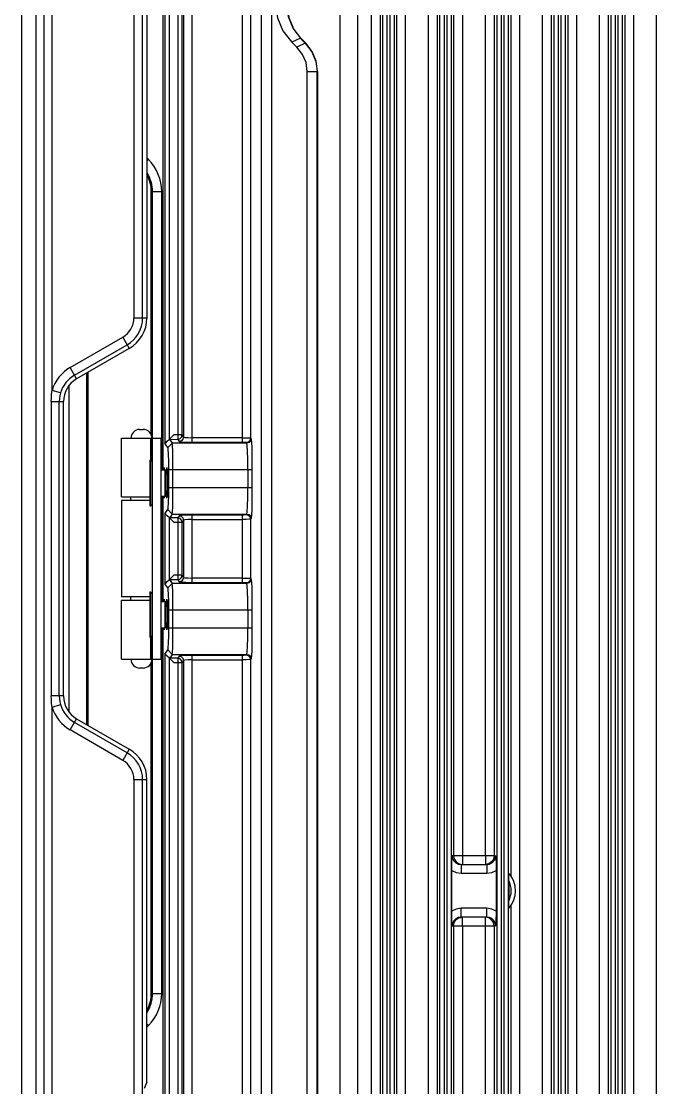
# Model space of a CAD drawing. Header units: millimetres. Extents: x -3132 to 28633, y 682 to 5849.
# Drawn here: x 7236.7 to 7309.1, y 2024.1 to 2145.7 of the extents above; entities that cross this region are included whole.
import ezdxf

# ---------------------------------------------------------------- set-up
doc = ezdxf.new("R2010")
doc.units = ezdxf.units.MM

msp = doc.modelspace()

# ---------------------------------------------------------------- linework, layer by layer
at = {"linetype": 'Continuous'}
for p, q in [((7238.395, 2695.146), (7238.395, 1715.92)), ((7236.728, 2694.147), (7236.728, 1716.919)), ((7239.312, 1716.961), (7239.312, 2694.105)), ((7264.034, 2601.516), (7264.034, 1908.046)), ((7265.26, 1906.961), (7265.26, 2601.516)), ((7273.028, 1903.696), (7273.028, 2507.35)), ((7276.593, 2492.424), (7276.593, 1918.625)), ((7277.587, 2492.424), (7277.587, 1918.642)), ((7275.028, 2489.792), (7275.028, 1921.274)), ((7277.874, 2485.962), (7277.874, 1925.104)), ((7278.373, 2485.962), (7278.373, 1925.104)), ((7253.082, 2313.519), (7253.082, 2097.547)), ((7253.595, 2098.019), (7253.595, 2313.047)), ((7255.204, 2312.799), (7255.204, 2098.267)), ((7256.203, 2097.694), (7256.203, 2313.372)), ((7261.862, 2313.372), (7261.862, 2097.694)), ((7262.862, 2098.165), (7262.862, 2312.9)), ((7255.045, 2098.505), (7255.045, 2312.561)), ((7240.228, 2103.582), (7240.228, 2307.484)), ((7249.546, 2299.224), (7249.546, 2111.842)), ((7250.545, 2111.842), (7250.545, 2299.224)), ((7252.89, 2094.533), (7252.89, 2196.234)), ((7278.683, 2193.825), (7278.683, 1925.104)), ((7279.182, 2193.825), (7279.182, 1925.104)), ((7279.47, 2193.584), (7279.47, 1918.642)), ((7280.465, 2193.586), (7280.463, 1918.642)), ((7283.093, 1916.625), (7283.093, 2191.399)), ((7284.087, 2191.399), (7284.087, 1916.642)), ((7285.97, 2191.399), (7285.97, 2050.533)), ((7286.963, 2191.399), (7286.963, 2049.533)), ((7289.593, 2050.533), (7289.593, 2191.399)), ((7290.587, 2191.399), (7290.587, 2050.533)), ((7292.47, 2191.399), (7292.47, 2048.276)), ((7293.463, 2191.399), (7293.463, 1916.642)), ((7296.093, 1916.625), (7296.093, 2191.399)), ((7297.087, 2191.399), (7297.087, 1916.642)), ((7298.97, 2191.399), (7298.97, 1916.642)), ((7299.963, 2191.399), (7299.963, 1916.642)), ((7302.593, 1916.625), (7302.593, 2191.399)), ((7303.587, 2191.399), (7303.587, 1916.642)), ((7305.47, 2191.399), (7305.47, 1916.642)), ((7306.463, 2191.399), (7306.463, 1916.642)), ((7309.093, 1916.625), (7309.093, 2191.399)), ((7251.028, 2190.357), (7251.028, 2111.842)), ((7284.374, 2186.714), (7284.374, 1923.104)), ((7284.873, 2186.714), (7284.873, 1923.104)), ((7285.183, 2186.714), (7285.183, 1923.104)), ((7285.682, 2186.714), (7285.682, 1923.104)), ((7290.874, 2186.714), (7290.874, 1923.104)), ((7291.373, 2186.714), (7291.373, 1923.104)), ((7291.683, 2186.714), (7291.683, 1923.104)), ((7292.182, 2186.714), (7292.182, 1923.104)), ((7297.374, 2186.714), (7297.374, 1923.104)), ((7297.873, 2186.714), (7297.873, 1923.104)), ((7298.183, 2186.714), (7298.183, 1923.104)), ((7298.682, 2186.714), (7298.682, 1923.104)), ((7303.874, 2186.714), (7303.874, 1923.104)), ((7304.373, 2186.714), (7304.373, 1923.104)), ((7304.683, 2186.714), (7304.683, 1923.104)), ((7305.182, 2186.714), (7305.182, 1923.104)), ((7268.519, 2143.763), (7267.534, 2143.291)), ((7268.517, 2143.755), (7268.57, 2143.745)), ((7268.124, 2142.72), (7267.534, 2143.291)), ((7269.063, 2143.191), (7268.124, 2142.72)), ((7269.137, 2143.17), (7269.063, 2143.191)), ((7269.302, 1908.877), (7269.302, 2139.962)), ((7269.302, 2139.962), (7270.456, 2139.962)), ((7270.406, 1908.877), (7270.406, 2139.962)), ((7270.456, 2139.962), (7270.456, 1908.877)), ((7251.202, 2129.905), (7251.028, 2130.079)), ((7251.028, 2129.73), (7251.202, 2129.905)), ((7252.722, 2126.236), (7251.534, 2126.236)), ((7251.534, 2098.472), (7251.534, 2126.236)), ((7251.668, 2098.133), (7251.668, 2126.236)), ((7252.722, 2094.533), (7252.722, 2126.236)), ((7251.028, 2111.842), (7249.546, 2111.842)), ((7242.287, 2106.198), (7248.287, 2109.662)), ((7248.287, 2109.662), (7249.028, 2108.378)), ((7242.787, 2105.333), (7248.787, 2108.797)), ((7249.028, 2108.378), (7243.028, 2104.914)), ((7243.028, 2104.914), (7242.287, 2106.198)), ((7244.166, 2105.571), (7244.166, 2065.495)), ((7244.308, 2105.653), (7244.308, 2065.413)), ((7241.187, 2103.3), (7240.228, 2103.582)), ((7242.169, 2066.927), (7242.169, 2104.139)), ((7240.137, 2102.316), (7240.137, 2068.75)), ((7240.137, 2102.316), (7241.528, 2102.316)), ((7241.045, 2068.75), (7241.045, 2102.316)), ((7241.528, 2068.75), (7241.528, 2102.316)), ((7250.2, 2099.133), (7250.6, 2099.133)), ((7248.15, 2098.133), (7251.491, 2098.133)), ((7248.15, 2091.433), (7248.15, 2098.133)), ((7251.491, 2098.133), (7251.6, 2098.133)), ((7251.491, 2095.592), (7251.491, 2098.133)), ((7251.6, 2098.133), (7252.65, 2098.133)), ((7251.6, 2095.482), (7251.6, 2098.133)), ((7251.65, 2072.933), (7251.65, 2098.133)), ((7252.65, 2072.933), (7252.65, 2098.133)), ((7253.4, 2097.069), (7253.082, 2097.547)), ((7253.4, 2097.069), (7253.911, 2097.579)), ((7253.595, 2098.019), (7254.08, 2098.505)), ((7253.619, 2098.009), (7254.548, 2098.008)), ((7253.619, 2098.009), (7253.911, 2097.579)), ((7262.424, 2097.579), (7253.911, 2097.579)), ((7255.045, 2098.505), (7254.08, 2098.505)), ((7254.548, 2098.008), (7254.707, 2097.77)), ((7255.045, 2098.505), (7255.204, 2098.267)), ((7261.862, 2098.191), (7256.203, 2098.191)), ((7256.203, 2097.694), (7261.862, 2097.694)), ((7262.364, 2097.668), (7262.424, 2097.579)), ((7262.921, 2098.076), (7262.862, 2098.165)), ((7251.35, 2095.633), (7251.45, 2095.633)), ((7251.35, 2095.633), (7251.35, 2090.433)), ((7251.45, 2095.633), (7251.65, 2095.432)), ((7251.45, 2095.633), (7251.45, 2090.433)), ((7252.65, 2094.533), (7253.1, 2094.533)), ((7253.046, 2094.533), (7253.046, 2094.782)), ((7253.235, 2094.299), (7253.1, 2094.533)), ((7253.1, 2091.533), (7253.1, 2094.533)), ((7253.235, 2094.299), (7253.335, 2094.472)), ((7253.235, 2091.767), (7253.235, 2094.299)), ((7253.291, 2094.757), (7253.303, 2094.782)), ((7253.332, 2094.544), (7253.348, 2094.149)), ((7253.482, 2094.583), (7263.037, 2094.583)), ((7253.482, 2094.583), (7253.482, 2092.483)), ((7253.993, 2092.483), (7253.993, 2094.583)), ((7262.54, 2094.583), (7262.54, 2092.483)), ((7263.037, 2092.483), (7263.037, 2094.583)), ((7248.15, 2091.433), (7251.35, 2091.433)), ((7249.2, 2091.033), (7249.2, 2091.433)), ((7252.65, 2091.533), (7253.1, 2091.533)), ((7252.722, 2079.533), (7252.722, 2091.533)), ((7252.89, 2079.533), (7252.89, 2091.533)), ((7253.046, 2091.284), (7253.046, 2091.533)), ((7253.235, 2091.767), (7253.1, 2091.533)), ((7253.235, 2091.767), (7253.335, 2091.594)), ((7253.27, 2091.529), (7253.262, 2091.72)), ((7253.29, 2091.311), (7253.27, 2091.529)), ((7263.037, 2092.483), (7253.482, 2092.483)), ((7251.35, 2091.033), (7248.15, 2091.033)), ((7248.15, 2091.033), (7248.15, 2080.033)), ((7251.35, 2090.433), (7251.45, 2090.433)), ((7251.45, 2090.433), (7251.65, 2090.634)), ((7253.303, 2091.284), (7253.29, 2091.311)), ((7253.312, 2091.309), (7253.303, 2091.284)), ((7253.082, 2089.519), (7253.4, 2089.997)), ((7253.082, 2089.519), (7253.082, 2081.547)), ((7253.4, 2089.997), (7253.911, 2089.487)), ((7254.08, 2088.561), (7253.595, 2089.047)), ((7253.595, 2082.019), (7253.595, 2089.047)), ((7253.911, 2089.487), (7253.625, 2089.057)), ((7254.545, 2089.058), (7253.625, 2089.057)), ((7253.911, 2089.487), (7262.424, 2089.487)), ((7254.707, 2089.296), (7254.545, 2089.058)), ((7261.862, 2089.372), (7256.203, 2089.372)), ((7256.203, 2081.694), (7256.203, 2089.372)), ((7261.862, 2089.372), (7261.862, 2081.694)), ((7262.424, 2089.487), (7262.364, 2089.397)), ((7262.862, 2088.9), (7262.921, 2088.99)), ((7262.862, 2082.165), (7262.862, 2088.9)), ((7254.08, 2088.561), (7255.045, 2088.561)), ((7255.204, 2088.799), (7255.045, 2088.561)), ((7255.045, 2082.505), (7255.045, 2088.561)), ((7255.204, 2088.799), (7255.204, 2082.267)), ((7256.203, 2088.875), (7261.862, 2088.875)), ((7253.595, 2082.019), (7254.08, 2082.505)), ((7253.619, 2082.009), (7254.548, 2082.008)), ((7253.619, 2082.009), (7253.911, 2081.579)), ((7255.045, 2082.505), (7254.08, 2082.505)), ((7254.548, 2082.008), (7254.707, 2081.77)), ((7255.045, 2082.505), (7255.204, 2082.267)), ((7261.862, 2082.191), (7256.203, 2082.191)), ((7256.203, 2081.694), (7261.862, 2081.694)), ((7262.364, 2081.668), (7262.424, 2081.579)), ((7262.921, 2082.076), (7262.862, 2082.165)), ((7251.35, 2080.633), (7251.45, 2080.633)), ((7251.35, 2080.633), (7251.35, 2075.433)), ((7251.45, 2080.633), (7251.65, 2080.432)), ((7251.45, 2080.633), (7251.45, 2075.433)), ((7253.4, 2081.069), (7253.082, 2081.547)), ((7253.4, 2081.069), (7253.911, 2081.579)), ((7262.424, 2081.579), (7253.911, 2081.579)), ((7251.35, 2080.033), (7248.15, 2080.033)), ((7251.35, 2079.633), (7248.15, 2079.633)), ((7248.15, 2072.933), (7248.15, 2079.633)), ((7249.2, 2079.633), (7249.2, 2080.033)), ((7252.65, 2079.533), (7253.1, 2079.533)), ((7253.046, 2079.533), (7253.046, 2079.782)), ((7253.235, 2079.299), (7253.1, 2079.533)), ((7253.1, 2076.533), (7253.1, 2079.533)), ((7253.235, 2079.299), (7253.335, 2079.472)), ((7253.235, 2076.767), (7253.235, 2079.299)), ((7253.291, 2079.757), (7253.303, 2079.782)), ((7253.332, 2079.544), (7253.348, 2079.149)), ((7253.482, 2078.583), (7263.037, 2078.583)), ((7253.482, 2078.583), (7253.482, 2076.483)), ((7253.993, 2076.483), (7253.993, 2078.583)), ((7262.54, 2078.583), (7262.54, 2076.483)), ((7263.037, 2076.483), (7263.037, 2078.583)), ((7253.235, 2076.767), (7253.1, 2076.533)), ((7253.235, 2076.767), (7253.335, 2076.594)), ((7251.45, 2075.433), (7251.65, 2075.634)), ((7251.6, 2072.933), (7251.6, 2075.584)), ((7252.65, 2076.533), (7253.1, 2076.533)), ((7252.722, 2034.83), (7252.722, 2076.533)), ((7252.89, 2018.832), (7252.89, 2076.533)), ((7253.046, 2076.284), (7253.046, 2076.533)), ((7253.27, 2076.529), (7253.262, 2076.72)), ((7253.29, 2076.311), (7253.27, 2076.529)), ((7253.303, 2076.284), (7253.29, 2076.311)), ((7253.312, 2076.309), (7253.303, 2076.284)), ((7263.037, 2076.483), (7253.482, 2076.483)), ((7251.35, 2075.433), (7251.45, 2075.433)), ((7251.491, 2072.933), (7251.491, 2075.474)), ((7253.082, 2073.519), (7253.4, 2073.997)), ((7253.082, 2073.519), (7253.082, 1898.801)), ((7253.4, 2073.997), (7253.911, 2073.487)), ((7253.911, 2073.487), (7253.625, 2073.057)), ((7253.911, 2073.487), (7262.424, 2073.487)), ((7254.707, 2073.296), (7254.545, 2073.058)), ((7261.862, 2073.372), (7256.203, 2073.372)), ((7256.203, 1899.033), (7256.203, 2073.372)), ((7261.862, 2073.372), (7261.862, 1908.446)), ((7262.424, 2073.487), (7262.364, 2073.397)), ((7248.15, 2072.933), (7251.491, 2072.933)), ((7250.6, 2071.933), (7250.2, 2071.933)), ((7251.6, 2072.933), (7251.491, 2072.933)), ((7251.534, 2034.83), (7251.534, 2072.593)), ((7251.6, 2072.933), (7252.65, 2072.933)), ((7251.668, 2034.83), (7251.668, 2072.933)), ((7254.08, 2072.561), (7253.595, 2073.047)), ((7253.595, 1898.838), (7253.595, 2073.047)), ((7254.545, 2073.058), (7253.625, 2073.057)), ((7254.08, 2072.561), (7255.045, 2072.561)), ((7254.545, 2073.058), (7254.545, 1898.906)), ((7255.204, 2072.799), (7255.045, 2072.561)), ((7255.045, 1898.941), (7255.045, 2072.561)), ((7255.204, 2072.799), (7255.204, 1898.953)), ((7256.203, 2072.875), (7261.862, 2072.875)), ((7262.862, 2072.9), (7262.921, 2072.99)), ((7262.862, 1909.396), (7262.862, 2072.9)), ((7241.528, 2068.75), (7240.137, 2068.75)), ((7240.228, 2067.484), (7241.187, 2067.766)), ((7240.228, 1863.582), (7240.228, 2067.484)), ((7242.287, 2064.868), (7243.028, 2066.152)), ((7243.028, 2066.152), (7249.028, 2062.688)), ((7248.287, 2061.404), (7242.287, 2064.868)), ((7248.787, 2062.269), (7242.787, 2065.733)), ((7249.028, 2062.688), (7248.287, 2061.404)), ((7249.546, 2059.224), (7251.028, 2059.224)), ((7249.546, 2059.224), (7249.546, 1917.842)), ((7250.545, 1917.842), (7250.545, 2059.224)), ((7251.028, 2024.707), (7251.028, 2059.224)), ((7285.782, 2050.129), (7285.805, 2050.533)), ((7290.751, 2050.533), (7285.805, 2050.533)), ((7285.747, 2044.227), (7285.747, 2048.838)), ((7286.583, 2049.61), (7286.817, 2049.563)), ((7286.811, 2049.533), (7289.745, 2049.533)), ((7286.811, 2049.533), (7286.811, 2048.533)), ((7289.589, 2049.61), (7289.593, 2049.533)), ((7289.97, 2049.609), (7289.739, 2049.563)), ((7289.745, 2049.533), (7289.745, 2048.533)), ((7290.806, 2049.266), (7290.81, 2048.838)), ((7290.81, 2048.838), (7290.81, 2044.227)), ((7286.811, 2048.533), (7289.745, 2048.533)), ((7292.247, 2047.685), (7292.247, 2045.38)), ((7285.751, 2043.8), (7285.747, 2044.227)), ((7289.745, 2044.533), (7286.811, 2044.533)), ((7286.811, 2043.533), (7286.811, 2044.533)), ((7289.745, 2043.533), (7289.745, 2044.533)), ((7292.47, 2044.79), (7292.47, 1916.642)), ((7286.586, 2043.457), (7286.817, 2043.503)), ((7289.745, 2043.533), (7286.811, 2043.533)), ((7286.967, 2043.456), (7286.963, 2043.533)), ((7289.593, 1916.625), (7289.593, 2043.533)), ((7289.974, 2043.456), (7289.739, 2043.503)), ((7290.775, 2042.937), (7290.751, 2042.533)), ((7285.805, 2042.533), (7290.751, 2042.533)), ((7285.97, 2042.533), (7285.97, 1916.642)), ((7286.963, 2042.533), (7286.963, 1916.642)), ((7290.587, 2042.533), (7290.587, 1916.642)), ((7251.534, 2034.83), (7252.722, 2034.83)), ((7251.202, 2031.161), (7251.028, 2031.336)), ((7251.028, 2030.987), (7251.202, 2031.161)), ((7251.028, 2024.707), (7250.728, 2023.983))]:
    msp.add_line(p, q, dxfattribs=at)
for points in [[(7254.545, 2313.058), (7254.545, 2098.087), (7254.548, 2098.008)], [(7268.57, 2143.745), (7267.699, 2144.902), (7267.173, 2146.2), (7266.991, 2147.584), (7267.166, 2148.98)], [(7265.691, 2147.604), (7265.892, 2146.071), (7266.515, 2144.593), (7267.534, 2143.291)], [(7266.985, 2147.604), (7267.193, 2146.091), (7267.768, 2144.745), (7268.517, 2143.755)], [(7268.517, 2143.755), (7268.691, 2143.574), (7269.063, 2143.191)], [(7269.302, 2139.962), (7269.169, 2140.958), (7268.765, 2141.907), (7268.124, 2142.72)], [(7269.063, 2143.19), (7269.821, 2142.195), (7270.26, 2141.105), (7270.406, 2139.962)], [(7270.456, 2139.962), (7270.302, 2141.136), (7269.85, 2142.233), (7269.137, 2143.17)], [(7240.137, 2102.316), (7240.147, 2102.747), (7240.178, 2103.169), (7240.228, 2103.582)], [(7241.187, 2103.3), (7241.108, 2102.976), (7241.061, 2102.647), (7241.045, 2102.316)], [(7253.082, 2097.547), (7253.174, 2097.616), (7253.353, 2097.782), (7253.595, 2098.019)], [(7254.08, 2098.505), (7253.856, 2098.276), (7253.689, 2098.095), (7253.622, 2098.006)], [(7253.993, 2094.583), (7253.986, 2095.723), (7253.969, 2096.656), (7253.938, 2097.307), (7253.911, 2097.579)], [(7254.548, 2098.008), (7254.79, 2098.072), (7254.974, 2098.25), (7255.045, 2098.505)], [(7255.204, 2098.267), (7255.14, 2098.024), (7254.962, 2097.84), (7254.707, 2097.77)], [(7254.707, 2097.77), (7254.923, 2097.732), (7255.472, 2097.704), (7256.203, 2097.694)], [(7255.204, 2098.267), (7255.349, 2098.228), (7255.714, 2098.201), (7256.203, 2098.191)], [(7261.862, 2098.191), (7262.352, 2098.187), (7262.717, 2098.178), (7262.862, 2098.165)], [(7261.862, 2097.694), (7262.106, 2097.69), (7262.293, 2097.681), (7262.364, 2097.668)], [(7262.364, 2097.668), (7262.607, 2097.732), (7262.791, 2097.91), (7262.862, 2098.165)], [(7262.921, 2098.076), (7262.858, 2097.834), (7262.679, 2097.65), (7262.424, 2097.579)], [(7262.54, 2094.583), (7262.531, 2095.695), (7262.506, 2096.648), (7262.469, 2097.308), (7262.424, 2097.579)], [(7263.037, 2094.583), (7263.029, 2095.862), (7263.004, 2096.981), (7262.966, 2097.759), (7262.921, 2098.076)], [(7253.4, 2097.069), (7253.43, 2096.871), (7253.458, 2096.31), (7253.477, 2095.491), (7253.482, 2094.583)], [(7253.26, 2094.298), (7253.271, 2094.549), (7253.291, 2094.757)], [(7253.303, 2094.782), (7253.312, 2094.755), (7253.332, 2094.544)], [(7253.348, 2094.149), (7253.359, 2093.617), (7253.362, 2093.033)], [(7253.362, 2093.033), (7253.359, 2092.437), (7253.348, 2091.908)], [(7253.348, 2091.908), (7253.332, 2091.517), (7253.312, 2091.309)], [(7253.482, 2092.483), (7253.477, 2091.607), (7253.459, 2090.79), (7253.431, 2090.209), (7253.4, 2089.997)], [(7253.911, 2089.487), (7253.936, 2089.719), (7253.967, 2090.342), (7253.986, 2091.306), (7253.993, 2092.483)], [(7262.424, 2089.487), (7262.469, 2089.758), (7262.506, 2090.418), (7262.531, 2091.371), (7262.54, 2092.483)], [(7262.921, 2088.99), (7262.965, 2089.298), (7263.003, 2090.065), (7263.028, 2091.186), (7263.037, 2092.483)], [(7253.595, 2089.047), (7253.351, 2089.286), (7253.169, 2089.454), (7253.082, 2089.519)], [(7253.625, 2089.057), (7253.689, 2088.971), (7253.856, 2088.79), (7254.08, 2088.561)], [(7255.045, 2088.561), (7254.982, 2088.803), (7254.803, 2088.987), (7254.545, 2089.058)], [(7254.545, 2089.058), (7254.545, 2082.087), (7254.548, 2082.008)], [(7256.203, 2089.372), (7255.472, 2089.362), (7254.923, 2089.334), (7254.707, 2089.296)], [(7254.707, 2089.296), (7254.949, 2089.233), (7255.133, 2089.054), (7255.204, 2088.799)], [(7262.364, 2089.397), (7262.293, 2089.385), (7262.106, 2089.375), (7261.862, 2089.372)], [(7262.862, 2088.9), (7262.717, 2088.888), (7262.352, 2088.878), (7261.862, 2088.875)], [(7262.862, 2088.9), (7262.798, 2089.143), (7262.62, 2089.327), (7262.364, 2089.397)], [(7262.424, 2089.487), (7262.666, 2089.423), (7262.85, 2089.245), (7262.921, 2088.99)], [(7256.203, 2088.875), (7255.714, 2088.865), (7255.35, 2088.837), (7255.204, 2088.799)], [(7253.082, 2081.547), (7253.168, 2081.612), (7253.35, 2081.779), (7253.595, 2082.019)], [(7254.08, 2082.505), (7253.856, 2082.276), (7253.689, 2082.095), (7253.622, 2082.006)], [(7254.548, 2082.008), (7254.79, 2082.072), (7254.974, 2082.25), (7255.045, 2082.505)], [(7255.204, 2082.267), (7255.14, 2082.024), (7254.962, 2081.84), (7254.707, 2081.77)], [(7254.707, 2081.77), (7254.923, 2081.732), (7255.472, 2081.704), (7256.203, 2081.694)], [(7255.204, 2082.267), (7255.349, 2082.228), (7255.714, 2082.201), (7256.203, 2082.191)], [(7261.862, 2082.191), (7262.352, 2082.187), (7262.717, 2082.178), (7262.862, 2082.165)], [(7261.862, 2081.694), (7262.106, 2081.69), (7262.293, 2081.681), (7262.364, 2081.668)], [(7262.364, 2081.668), (7262.607, 2081.732), (7262.791, 2081.91), (7262.862, 2082.165)], [(7262.921, 2082.076), (7262.858, 2081.834), (7262.679, 2081.65), (7262.424, 2081.579)], [(7263.037, 2078.583), (7263.029, 2079.862), (7263.004, 2080.981), (7262.966, 2081.759), (7262.921, 2082.076)], [(7253.4, 2081.069), (7253.43, 2080.871), (7253.458, 2080.31), (7253.477, 2079.491), (7253.482, 2078.583)], [(7253.993, 2078.583), (7253.986, 2079.723), (7253.969, 2080.656), (7253.938, 2081.307), (7253.911, 2081.579)], [(7262.54, 2078.583), (7262.531, 2079.695), (7262.506, 2080.648), (7262.469, 2081.308), (7262.424, 2081.579)], [(7253.26, 2079.298), (7253.271, 2079.549), (7253.291, 2079.757)], [(7253.303, 2079.782), (7253.312, 2079.755), (7253.332, 2079.544)], [(7253.348, 2079.149), (7253.359, 2078.617), (7253.362, 2078.033)], [(7253.362, 2078.033), (7253.359, 2077.437), (7253.348, 2076.908)], [(7253.348, 2076.908), (7253.332, 2076.517), (7253.312, 2076.309)], [(7253.482, 2076.483), (7253.477, 2075.607), (7253.459, 2074.79), (7253.431, 2074.209), (7253.4, 2073.997)], [(7253.911, 2073.487), (7253.936, 2073.719), (7253.967, 2074.342), (7253.986, 2075.306), (7253.993, 2076.483)], [(7262.424, 2073.487), (7262.469, 2073.758), (7262.506, 2074.418), (7262.531, 2075.371), (7262.54, 2076.483)], [(7262.921, 2072.99), (7262.965, 2073.298), (7263.003, 2074.065), (7263.028, 2075.186), (7263.037, 2076.483)], [(7253.595, 2073.047), (7253.351, 2073.286), (7253.169, 2073.454), (7253.082, 2073.519)], [(7256.203, 2073.372), (7255.472, 2073.362), (7254.923, 2073.334), (7254.707, 2073.296)], [(7254.707, 2073.296), (7254.949, 2073.233), (7255.133, 2073.054), (7255.204, 2072.799)], [(7262.364, 2073.397), (7262.293, 2073.385), (7262.106, 2073.375), (7261.862, 2073.372)], [(7262.862, 2072.9), (7262.798, 2073.143), (7262.62, 2073.327), (7262.364, 2073.397)], [(7262.424, 2073.487), (7262.666, 2073.423), (7262.85, 2073.245), (7262.921, 2072.99)], [(7253.625, 2073.057), (7253.689, 2072.971), (7253.856, 2072.79), (7254.08, 2072.561)], [(7255.045, 2072.561), (7254.982, 2072.803), (7254.803, 2072.987), (7254.545, 2073.058)], [(7256.203, 2072.875), (7255.714, 2072.865), (7255.35, 2072.837), (7255.204, 2072.799)], [(7262.862, 2072.9), (7262.717, 2072.888), (7262.352, 2072.878), (7261.862, 2072.875)], [(7240.228, 2067.484), (7240.178, 2067.897), (7240.147, 2068.319), (7240.137, 2068.75)], [(7241.045, 2068.75), (7241.061, 2068.419), (7241.108, 2068.089), (7241.187, 2067.766)], [(7285.747, 2048.838), (7285.751, 2049.278), (7285.763, 2049.714), (7285.782, 2050.129)], [(7285.805, 2050.533), (7285.854, 2050.225), (7285.996, 2049.947), (7286.175, 2049.758)], [(7285.97, 2050.533), (7286.043, 2050.157), (7286.258, 2049.829), (7286.583, 2049.61)], [(7289.593, 2050.533), (7289.589, 2050.157), (7289.589, 2049.61)], [(7290.587, 2050.533), (7290.511, 2050.15), (7290.294, 2049.826), (7289.97, 2049.609)], [(7290.381, 2049.758), (7290.559, 2049.945), (7290.702, 2050.224), (7290.751, 2050.533)], [(7290.751, 2050.533), (7290.775, 2050.124), (7290.794, 2049.702), (7290.806, 2049.266)], [(7285.747, 2048.838), (7286.252, 2048.612), (7286.811, 2048.533)], [(7286.175, 2049.758), (7286.218, 2049.726), (7286.497, 2049.583), (7286.811, 2049.533)], [(7289.745, 2049.533), (7290.056, 2049.582), (7290.337, 2049.724), (7290.381, 2049.758)], [(7289.745, 2048.533), (7290.301, 2048.611), (7290.81, 2048.838)], [(7292.247, 2047.685), (7292.248, 2047.944), (7292.251, 2048.173), (7292.258, 2048.361), (7292.267, 2048.483), (7292.278, 2048.518)], [(7292.278, 2044.548), (7292.267, 2044.582), (7292.258, 2044.703), (7292.251, 2044.89), (7292.248, 2045.119), (7292.247, 2045.38)], [(7286.811, 2044.533), (7286.256, 2044.455), (7285.747, 2044.227)], [(7290.81, 2044.227), (7290.307, 2044.453), (7289.745, 2044.533)], [(7290.81, 2044.227), (7290.806, 2043.787), (7290.793, 2043.352), (7290.775, 2042.937)], [(7285.805, 2042.533), (7285.781, 2042.941), (7285.762, 2043.364), (7285.751, 2043.8)], [(7286.175, 2043.308), (7285.997, 2043.12), (7285.854, 2042.841), (7285.805, 2042.533)], [(7285.97, 2042.533), (7286.046, 2042.916), (7286.262, 2043.24), (7286.586, 2043.457)], [(7286.811, 2043.533), (7286.5, 2043.484), (7286.219, 2043.342), (7286.175, 2043.308)], [(7286.963, 2042.533), (7286.967, 2042.909), (7286.967, 2043.456)], [(7290.381, 2043.308), (7290.312, 2043.359), (7290.045, 2043.487), (7289.745, 2043.533)], [(7290.587, 2042.533), (7290.513, 2042.909), (7290.298, 2043.237), (7289.974, 2043.456)], [(7290.751, 2042.533), (7290.73, 2042.737), (7290.658, 2042.954), (7290.52, 2043.17), (7290.381, 2043.308)]]:
    msp.add_lwpolyline(points, dxfattribs=at)
for centre, radius, start, end in [((7247.534, 2126.236), 5.188, 0, 45), ((7247.534, 2126.236), 4, 0, 28.88345), ((7247.534, 2126.236), 4.134, 0, 31.96945), ((7247.028, 2111.842), 2.517, 300, 0), ((7247.028, 2111.842), 3.517, 300, 0), ((7247.028, 2111.842), 4, 300, 0), ((7244.528, 2102.316), 4.483, 120, 163.59365), ((7244.528, 2102.316), 3.483, 120, 163.59365), ((7244.528, 2102.316), 3, 120, 180), ((7250.2, 2098.133), 1, 90, 180), ((7250.6, 2098.133), 1, 0, 90), ((7250.2, 2072.933), 1, 180, 270), ((7250.6, 2072.933), 1, 270, 0), ((7244.528, 2068.75), 3, 180, 240), ((7244.528, 2068.75), 4.483, 196.40635, 240), ((7244.528, 2068.75), 3.483, 196.40635, 240), ((7247.028, 2059.224), 3.517, 0, 60), ((7247.028, 2059.224), 4, 0, 60), ((7247.028, 2059.224), 2.517, 0, 60), ((7290.028, 2046.533), 2.5, 332.54639, 27.45361), ((7290.028, 2046.533), 3, 318.58298, 41.41702), ((7247.534, 2034.83), 4, 331.11655, 0), ((7247.534, 2034.83), 4.134, 328.03055, 360), ((7247.534, 2034.83), 5.188, 315, 360)]:
    msp.add_arc(centre, radius, start, end, dxfattribs=at)
msp.add_ellipse((7273.028, 2140.021), major_axis=(-15.51, 15.529), ratio=0.0246777, start_param=1.3040216, end_param=1.3419793, dxfattribs=at)

doc.saveas('drawing.dxf')
